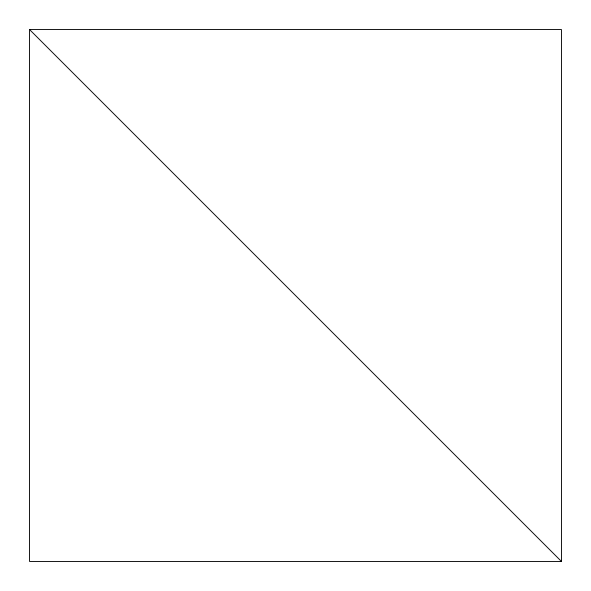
<?xml version="1.0" encoding="UTF-8"?>
<svg xmlns="http://www.w3.org/2000/svg" width="591" height="591" viewBox="0 0 591 591"><rect width="100%" height="100%" fill="white"/><g stroke="black" fill="none" stroke-linecap="round" stroke-linejoin="round"><path stroke-width="0.89" d="M29.55 29.55L561.45 29.55L561.45 561.45L29.55 561.45L29.55 29.55L561.45 561.45"/></g></svg>
